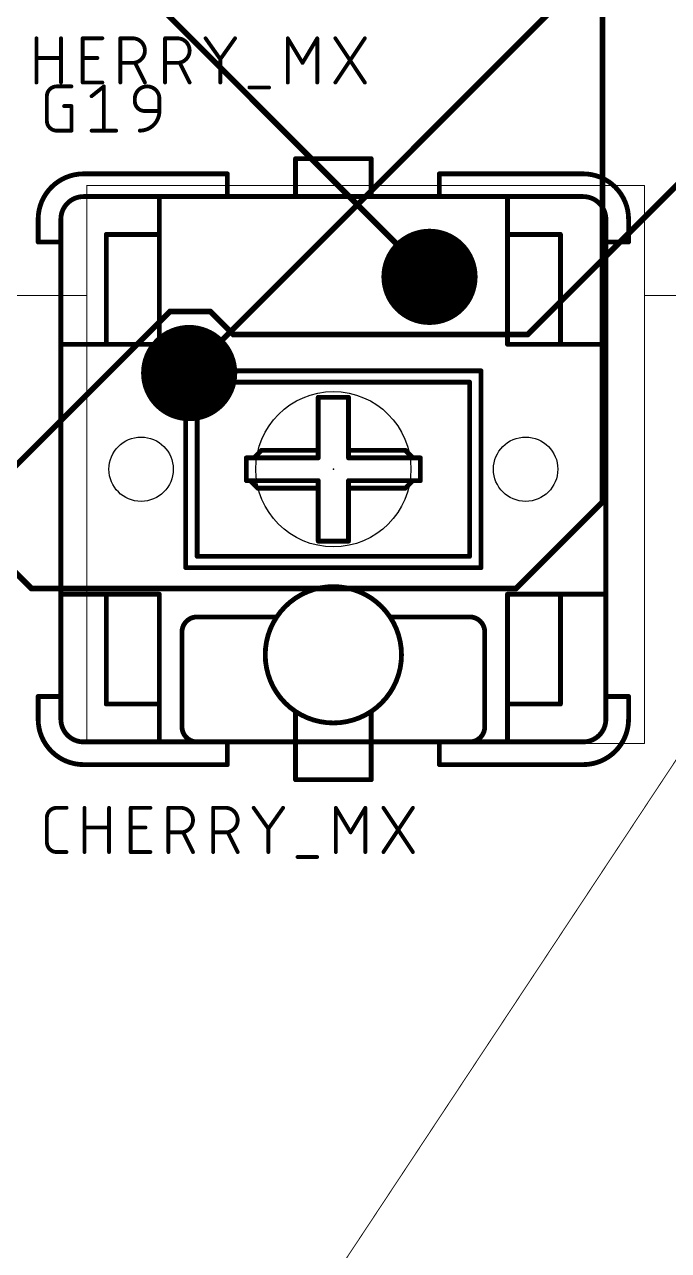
# Model space of a CAD drawing. Extents: x 8 to 150, y -13 to 106.
# Drawn here: x 111.22 to 128.23, y 8.58 to 40.95 of the extents above; entities that cross this region are included whole.
import ezdxf

# ---------------------------------------------------------------- set-up
doc = ezdxf.new("R2010")
doc.units = 0
for name, color, linetype in [('1', 22, 'CONTINUOUS'), ('16', 175, 'CONTINUOUS'), ('17', 82, 'CONTINUOUS'), ('20', 30, 'CONTINUOUS'), ('21', 253, 'CONTINUOUS'), ('23', 7, 'CONTINUOUS'), ('25', 253, 'CONTINUOUS'), ('49', 253, 'CONTINUOUS'), ('51', 253, 'CONTINUOUS')]:
    doc.layers.add(name, color=color, linetype=linetype)

# ---------------------------------------------------------------- blocks, each defined once
blk = doc.blocks.new('ROUNDP')
at = {"const_width": 0.5}
blk.add_lwpolyline([(0, -0.25, 1), (0, 0.25, 1), (0, -0.25)], format="xyb", dxfattribs=at)

msp = doc.modelspace()

# ---------------------------------------------------------------- linework, layer by layer
at = {"layer": '1', "const_width": 0.1524}
for points in [[(126.492, 28.3464), (126.492, 66.4464)], [(115.57, 31.75), (125.2728, 41.4528)], [(105.0036, 32.4612), (111.4044, 26.0604)], [(124.206, 26.0604), (126.492, 28.3464)], [(111.4044, 26.0604), (124.206, 26.0604)]]:
    msp.add_lwpolyline(points, dxfattribs=at)
at = {"layer": '1', "const_width": 0.0762}
for points in [[(115.5431, 31.7769, 1), (115.5969, 31.7231)], [(126.4539, 28.3464, 1), (126.5301, 28.3464)], [(126.5189, 28.3195, 1), (126.4651, 28.3733)], [(111.4044, 26.0985, 1), (111.4044, 26.0223)], [(111.3775, 26.0335, 1), (111.4313, 26.0873)], [(124.1791, 26.0873, 1), (124.2329, 26.0335)], [(124.206, 26.0223, 1), (124.206, 26.0985)]]:
    msp.add_lwpolyline(points, format="xyb", dxfattribs=at)
at = {"layer": '16', "const_width": 0.1524}
for points in [[(124.5108, 32.766), (145.8976, 54.1528)], [(121.92, 34.29), (110.9472, 45.2628)], [(99.06, 17.3736), (115.062, 33.3756)], [(115.062, 33.3756), (116.1288, 33.3756)], [(116.1288, 33.3756), (116.7384, 32.766)], [(116.7384, 32.766), (124.5108, 32.766)]]:
    msp.add_lwpolyline(points, dxfattribs=at)
at = {"layer": '16', "const_width": 0.0762}
for points in [[(121.8931, 34.2631, 1), (121.9469, 34.3169)], [(115.062, 33.4137, 1), (115.062, 33.3375)], [(115.0889, 33.3487, 1), (115.0351, 33.4025)], [(116.1557, 33.4025, 1), (116.1019, 33.3487)], [(116.1288, 33.3375, 1), (116.1288, 33.4137)], [(116.7384, 32.8041, 1), (116.7384, 32.7279)], [(116.7115, 32.7391, 1), (116.7653, 32.7929)], [(124.4839, 32.7929, 1), (124.5377, 32.7391)], [(124.5108, 32.7279, 1), (124.5108, 32.8041)]]:
    msp.add_lwpolyline(points, format="xyb", dxfattribs=at)
at = {"layer": '20', "const_width": 0.025}
msp.add_lwpolyline([(150.2689, 54.5206), (112.6693, -2.286)], dxfattribs=at)
at = {"layer": '20'}
for centre, radius in [((119.38, 29.21), 2.05), ((114.3, 29.21), 0.85), ((124.46, 29.21), 0.85)]:
    msp.add_circle(centre, radius, dxfattribs=at)
at = {"layer": '21'}
for points, const_width in [([(118.38, 37.4418, 1), (118.38, 37.3783)], 0.0635), ([(118.4118, 37.41, 1), (118.3483, 37.41)], 0.0635), ([(120.4118, 37.41, 1), (120.3483, 37.41)], 0.0635), ([(120.38, 37.3783, 1), (120.38, 37.4418)], 0.0635), ([(112.78, 37.01, 0.4142), (111.58, 35.81)], 0.127), ([(112.78, 37.0418, 1), (112.78, 36.9783)], 0.0635), ([(112.78, 36.9783, 1), (112.78, 37.0418)], 0.0635), ([(116.6118, 37.01, 1), (116.5483, 37.01)], 0.0635), ([(116.58, 36.9783, 1), (116.58, 37.0418)], 0.0635), ([(122.18, 37.0418, 1), (122.18, 36.9783)], 0.0635), ([(122.2118, 37.01, 1), (122.1483, 37.01)], 0.0635), ([(125.98, 37.0418, 1), (125.98, 36.9783)], 0.0635), ([(127.18, 35.81, 0.4142), (125.98, 37.01)], 0.127), ([(125.98, 36.9783, 1), (125.98, 37.0418)], 0.0635), ([(112.78, 36.41, 0.4142), (112.18, 35.81)], 0.127), ([(112.78, 36.4418, 1), (112.78, 36.3783)], 0.0635), ([(112.78, 36.3783, 1), (112.78, 36.4418)], 0.0635), ([(116.58, 36.4418, 1), (116.58, 36.3783)], 0.0635), ([(116.5483, 36.41, 1), (116.6118, 36.41)], 0.0635), ([(116.58, 36.3783, 1), (116.58, 36.4418)], 0.0635), ([(118.38, 36.4418, 1), (118.38, 36.3783)], 0.0635), ([(118.3483, 36.41, 1), (118.4118, 36.41)], 0.0635), ([(118.38, 36.3783, 1), (118.38, 36.4418)], 0.0635), ([(120.38, 36.4418, 1), (120.38, 36.3783)], 0.0635), ([(120.3483, 36.41, 1), (120.4118, 36.41)], 0.0635), ([(120.38, 36.3783, 1), (120.38, 36.4418)], 0.0635), ([(122.18, 36.4418, 1), (122.18, 36.3783)], 0.0635), ([(122.1483, 36.41, 1), (122.2118, 36.41)], 0.0635), ([(122.18, 36.3783, 1), (122.18, 36.4418)], 0.0635), ([(125.98, 36.4418, 1), (125.98, 36.3783)], 0.0635), ([(126.58, 35.81, 0.4142), (125.98, 36.41)], 0.127), ([(125.98, 36.3783, 1), (125.98, 36.4418)], 0.0635), ([(111.6118, 35.81, 1), (111.5482, 35.81)], 0.0635), ([(111.5482, 35.81, 1), (111.6118, 35.81)], 0.0635), ([(112.2118, 35.81, 1), (112.1483, 35.81)], 0.0635), ([(112.1483, 35.81, 1), (112.2118, 35.81)], 0.0635), ([(126.6118, 35.81, 1), (126.5483, 35.81)], 0.0635), ([(126.5483, 35.81, 1), (126.6118, 35.81)], 0.0635), ([(127.2118, 35.81, 1), (127.1483, 35.81)], 0.0635), ([(127.1483, 35.81, 1), (127.2118, 35.81)], 0.0635), ([(111.58, 35.2418, 1), (111.58, 35.1782)], 0.0635), ([(111.5482, 35.21, 1), (111.6118, 35.21)], 0.0635), ([(112.2118, 35.21, 1), (112.1483, 35.21)], 0.0635), ([(112.1483, 35.21, 1), (112.2118, 35.21)], 0.0635), ([(112.18, 35.1782, 1), (112.18, 35.2418)], 0.0635), ([(126.58, 35.2418, 1), (126.58, 35.1782)], 0.0635), ([(126.6118, 35.21, 1), (126.5483, 35.21)], 0.0635), ([(126.5483, 35.21, 1), (126.6118, 35.21)], 0.0635), ([(127.1483, 35.21, 1), (127.2118, 35.21)], 0.0635), ([(127.18, 35.1782, 1), (127.18, 35.2418)], 0.0635), ([(111.6118, 23.21, 1), (111.5482, 23.21)], 0.0635), ([(111.58, 23.2417, 1), (111.58, 23.1783)], 0.0635), ([(112.2118, 23.21, 1), (112.1483, 23.21)], 0.0635), ([(112.1483, 23.21, 1), (112.2118, 23.21)], 0.0635), ([(112.18, 23.1783, 1), (112.18, 23.2417)], 0.0635), ([(126.6118, 23.21, 1), (126.5483, 23.21)], 0.0635), ([(126.58, 23.2417, 1), (126.58, 23.1783)], 0.0635), ([(126.5483, 23.21, 1), (126.6118, 23.21)], 0.0635), ([(127.2118, 23.21, 1), (127.1483, 23.21)], 0.0635), ([(127.18, 23.1783, 1), (127.18, 23.2417)], 0.0635), ([(111.6118, 22.61, 1), (111.5482, 22.61)], 0.0635), ([(111.58, 22.61, 0.4142), (112.78, 21.41)], 0.127), ([(112.18, 22.61, 0.4142), (112.78, 22.01)], 0.127), ([(112.2118, 22.61, 1), (112.1483, 22.61)], 0.0635), ([(125.98, 21.41, 0.4142), (127.18, 22.61)], 0.127), ([(125.98, 22.01, 0.4142), (126.58, 22.61)], 0.127), ([(126.6118, 22.61, 1), (126.5483, 22.61)], 0.0635), ([(127.2118, 22.61, 1), (127.1483, 22.61)], 0.0635), ([(111.5482, 22.61, 1), (111.6118, 22.61)], 0.0635), ([(112.1483, 22.61, 1), (112.2118, 22.61)], 0.0635), ([(126.5483, 22.61, 1), (126.6118, 22.61)], 0.0635), ([(127.1483, 22.61, 1), (127.2118, 22.61)], 0.0635), ([(112.78, 22.0418, 1), (112.78, 21.9783)], 0.0635), ([(112.78, 21.9783, 1), (112.78, 22.0418)], 0.0635), ([(116.58, 22.0418, 1), (116.58, 21.9783)], 0.0635), ([(116.6118, 22.01, 1), (116.5483, 22.01)], 0.0635), ([(116.58, 21.9783, 1), (116.58, 22.0418)], 0.0635), ([(118.38, 22.0418, 1), (118.38, 21.9783)], 0.0635), ([(118.4118, 22.01, 1), (118.3483, 22.01)], 0.0635), ([(118.38, 21.9783, 1), (118.38, 22.0418)], 0.0635), ([(120.38, 22.0418, 1), (120.38, 21.9783)], 0.0635), ([(120.4118, 22.01, 1), (120.3483, 22.01)], 0.0635), ([(120.38, 21.9783, 1), (120.38, 22.0418)], 0.0635), ([(122.18, 22.0418, 1), (122.18, 21.9783)], 0.0635), ([(122.2118, 22.01, 1), (122.1483, 22.01)], 0.0635), ([(122.18, 21.9783, 1), (122.18, 22.0418)], 0.0635), ([(125.98, 22.0418, 1), (125.98, 21.9783)], 0.0635), ([(125.98, 21.9783, 1), (125.98, 22.0418)], 0.0635), ([(112.78, 21.4417, 1), (112.78, 21.3783)], 0.0635), ([(112.78, 21.3783, 1), (112.78, 21.4417)], 0.0635), ([(116.5483, 21.41, 1), (116.6118, 21.41)], 0.0635), ([(116.58, 21.3783, 1), (116.58, 21.4417)], 0.0635), ([(122.18, 21.4417, 1), (122.18, 21.3783)], 0.0635), ([(122.1483, 21.41, 1), (122.2118, 21.41)], 0.0635), ([(125.98, 21.4417, 1), (125.98, 21.3783)], 0.0635), ([(125.98, 21.3783, 1), (125.98, 21.4417)], 0.0635), ([(118.38, 21.0418, 1), (118.38, 20.9783)], 0.0635), ([(120.38, 20.9783, 1), (120.38, 21.0418)], 0.0635), ([(118.3483, 21.01, 1), (118.4118, 21.01)], 0.0635), ([(120.3483, 21.01, 1), (120.4118, 21.01)], 0.0635)]:
    msp.add_lwpolyline(points, format="xyb", dxfattribs=dict(at, const_width=const_width))
at = {"layer": '21', "const_width": 0.127}
for points in [[(118.38, 37.41), (118.38, 36.41)], [(120.38, 37.41), (118.38, 37.41)], [(120.38, 37.41), (120.38, 36.41)], [(112.78, 37.01), (116.58, 37.01)], [(116.58, 37.01), (116.58, 36.41)], [(122.18, 37.01), (125.98, 37.01)], [(122.18, 37.01), (122.18, 36.41)], [(112.78, 36.41), (116.58, 36.41)], [(116.58, 36.41), (118.38, 36.41)], [(118.38, 36.41), (120.38, 36.41)], [(120.38, 36.41), (122.18, 36.41)], [(122.18, 36.41), (125.98, 36.41)], [(111.58, 35.21), (111.58, 35.81)], [(112.18, 35.21), (112.18, 35.81)], [(126.58, 35.81), (126.58, 35.21)], [(127.18, 35.81), (127.18, 35.21)], [(112.18, 35.21), (111.58, 35.21)], [(112.18, 23.21), (112.18, 35.21)], [(126.58, 35.21), (126.58, 23.21)], [(126.58, 35.21), (127.18, 35.21)], [(111.58, 22.61), (111.58, 23.21)], [(112.18, 23.21), (111.58, 23.21)], [(112.18, 22.61), (112.18, 23.21)], [(126.58, 23.21), (126.58, 22.61)], [(126.58, 23.21), (127.18, 23.21)], [(127.18, 23.21), (127.18, 22.61)], [(116.58, 22.01), (112.78, 22.01)], [(118.38, 22.01), (116.58, 22.01)], [(116.58, 22.01), (116.58, 21.41)], [(120.38, 22.01), (118.38, 22.01)], [(118.38, 22.01), (118.38, 21.01)], [(122.18, 22.01), (120.38, 22.01)], [(120.38, 22.01), (120.38, 21.01)], [(125.98, 22.01), (122.18, 22.01)], [(122.18, 22.01), (122.18, 21.41)], [(116.58, 21.41), (112.78, 21.41)], [(125.98, 21.41), (122.18, 21.41)], [(120.38, 21.01), (118.38, 21.01)]]:
    msp.add_lwpolyline(points, dxfattribs=at)
at = {"layer": '23'}
msp.add_point((119.38, 29.21), dxfattribs=at)
at = {"layer": '25', "const_width": 0.1016}
for points in [[(111.5347, 39.4208), (111.5347, 40.5892)], [(112.1838, 40.5892), (112.1838, 39.4208)], [(112.7562, 39.4208), (112.7562, 40.5892)], [(112.7562, 40.5892), (113.2755, 40.5892)], [(113.7519, 39.4208), (113.7519, 40.5892)], [(113.7519, 40.5892), (114.0764, 40.5892)], [(114.933, 39.4208), (114.933, 40.5892)], [(114.933, 40.5892), (115.2575, 40.5892)], [(116.0037, 40.5892), (116.3932, 40.0375)], [(116.3932, 40.0375), (116.7826, 40.5892)], [(118.1754, 39.4208), (118.1754, 40.5892)], [(118.1754, 40.5892), (118.5649, 39.9401)], [(118.5649, 39.9401), (118.9543, 40.5892)], [(118.9543, 40.5892), (118.9543, 39.4208)], [(119.4327, 39.4208), (120.2116, 40.5892)], [(119.4327, 40.5892), (120.2116, 39.4208)], [(111.5347, 40.0699), (112.1838, 40.0699)], [(112.7562, 40.0699), (113.1456, 40.0699)], [(114.0764, 39.9401), (113.7519, 39.9401)], [(114.401, 39.4208), (114.1413, 39.9401)], [(115.2575, 39.9401), (114.933, 39.9401)], [(115.5821, 39.4208), (115.3224, 39.9401)], [(116.3932, 39.4208), (116.3932, 40.0375)], [(112.0704, 39.3192), (112.4599, 39.3192)], [(113.2755, 39.4208), (112.7562, 39.4208)], [(112.9919, 39.0596), (113.3165, 39.3192)], [(113.3165, 39.3192), (113.3165, 38.1508)], [(117.1622, 39.291), (117.6815, 39.291)], [(111.8108, 38.4104), (111.8108, 39.0596)], [(112.2652, 38.7999), (112.4599, 38.7999)], [(112.4599, 38.7999), (112.4599, 38.1508)], [(114.1349, 38.9297), (114.1349, 38.9946)], [(114.784, 38.9946), (114.784, 38.6701)], [(114.784, 38.6701), (114.3945, 38.6701)], [(112.4599, 38.1508), (112.0704, 38.1508)], [(112.9919, 38.1508), (113.641, 38.1508)], [(112.0704, 20.2692), (112.3301, 20.2692)], [(112.8047, 19.1008), (112.8047, 20.2692)], [(113.4538, 20.2692), (113.4538, 19.1008)], [(114.0262, 19.1008), (114.0262, 20.2692)], [(114.0262, 20.2692), (114.5455, 20.2692)], [(115.0219, 19.1008), (115.0219, 20.2692)], [(115.0219, 20.2692), (115.3464, 20.2692)], [(116.203, 19.1008), (116.203, 20.2692)], [(116.203, 20.2692), (116.5275, 20.2692)], [(117.2737, 20.2692), (117.6632, 19.7175)], [(117.6632, 19.7175), (118.0526, 20.2692)], [(119.4454, 19.1008), (119.4454, 20.2692)], [(119.4454, 20.2692), (119.8349, 19.6201)], [(119.8349, 19.6201), (120.2243, 20.2692)], [(120.2243, 20.2692), (120.2243, 19.1008)], [(120.7027, 19.1008), (121.4816, 20.2692)], [(120.7027, 20.2692), (121.4816, 19.1008)], [(111.8108, 19.3604), (111.8108, 20.0096)], [(112.8047, 19.7499), (113.4538, 19.7499)], [(114.0262, 19.7499), (114.4156, 19.7499)], [(117.6632, 19.1008), (117.6632, 19.7175)], [(115.3464, 19.6201), (115.0219, 19.6201)], [(115.671, 19.1008), (115.4113, 19.6201)], [(116.5275, 19.6201), (116.203, 19.6201)], [(116.8521, 19.1008), (116.5924, 19.6201)], [(112.3301, 19.1008), (112.0704, 19.1008)], [(114.5455, 19.1008), (114.0262, 19.1008)], [(118.4322, 18.971), (118.9515, 18.971)]]:
    msp.add_lwpolyline(points, dxfattribs=at)
at = {"layer": '25'}
for points, const_width in [([(111.5601, 40.5892, 1), (111.5093, 40.5892)], 0.0508), ([(112.2092, 40.5892, 1), (112.1584, 40.5892)], 0.0508), ([(112.7816, 40.5892, 1), (112.7308, 40.5892)], 0.0508), ([(112.7562, 40.6146, 1), (112.7562, 40.5638)], 0.0508), ([(113.2755, 40.5638, 1), (113.2755, 40.6146)], 0.0508), ([(113.7773, 40.5892, 1), (113.7265, 40.5892)], 0.0508), ([(113.7519, 40.6146, 1), (113.7519, 40.5638)], 0.0508), ([(114.0764, 39.9401, 1), (114.0764, 40.5892)], 0.1016), ([(114.0764, 40.6146, 1), (114.0764, 40.5638)], 0.0508), ([(114.0764, 40.5638, 1), (114.0764, 40.6146)], 0.0508), ([(114.9584, 40.5892, 1), (114.9076, 40.5892)], 0.0508), ([(114.933, 40.6146, 1), (114.933, 40.5638)], 0.0508), ([(115.2575, 39.9401, 1), (115.2575, 40.5892)], 0.1016), ([(115.2575, 40.6146, 1), (115.2575, 40.5638)], 0.0508), ([(115.2575, 40.5638, 1), (115.2575, 40.6146)], 0.0508), ([(116.0245, 40.6038, 1), (115.9829, 40.5746)], 0.0508), ([(116.8034, 40.5746, 1), (116.7619, 40.6038)], 0.0508), ([(118.2008, 40.5892, 1), (118.15, 40.5892)], 0.0508), ([(118.1972, 40.6023, 1), (118.1536, 40.5761)], 0.0508), ([(118.9797, 40.5892, 1), (118.9289, 40.5892)], 0.0508), ([(118.9761, 40.5761, 1), (118.9326, 40.6023)], 0.0508), ([(119.4538, 40.6033, 1), (119.4116, 40.5751)], 0.0508), ([(120.2328, 40.5751, 1), (120.1905, 40.6033)], 0.0508), ([(111.5347, 40.0953, 1), (111.5347, 40.0445)], 0.0508), ([(112.1838, 40.0445, 1), (112.1838, 40.0953)], 0.0508), ([(112.7562, 40.0953, 1), (112.7562, 40.0445)], 0.0508), ([(113.1456, 40.0445, 1), (113.1456, 40.0953)], 0.0508), ([(113.7519, 39.9655, 1), (113.7519, 39.9147)], 0.0508), ([(114.0764, 39.9655, 1), (114.0764, 39.9147)], 0.0508), ([(114.0764, 39.9147, 1), (114.0764, 39.9655)], 0.0508), ([(114.1641, 39.9514, 1), (114.1186, 39.9287)], 0.0508), ([(114.933, 39.9655, 1), (114.933, 39.9147)], 0.0508), ([(115.2575, 39.9655, 1), (115.2575, 39.9147)], 0.0508), ([(115.2575, 39.9147, 1), (115.2575, 39.9655)], 0.0508), ([(115.3452, 39.9514, 1), (115.2997, 39.9287)], 0.0508), ([(116.3724, 40.0521, 1), (116.4139, 40.0228)], 0.0508), ([(116.4186, 40.0375, 1), (116.3678, 40.0375)], 0.0508), ([(116.3724, 40.0228, 1), (116.4139, 40.0521)], 0.0508), ([(118.5431, 39.9532, 1), (118.5866, 39.927)], 0.0508), ([(118.5431, 39.927, 1), (118.5866, 39.9532)], 0.0508), ([(111.5093, 39.4208, 1), (111.5601, 39.4208)], 0.0508), ([(112.0704, 39.3192, 0.4142), (111.8108, 39.0596)], 0.1016), ([(112.0704, 39.3446, 1), (112.0704, 39.2938)], 0.0508), ([(112.0704, 39.2938, 1), (112.0704, 39.3446)], 0.0508), ([(112.1584, 39.4208, 1), (112.2092, 39.4208)], 0.0508), ([(112.4599, 39.2938, 1), (112.4599, 39.3446)], 0.0508), ([(112.7562, 39.4462, 1), (112.7562, 39.3954)], 0.0508), ([(112.7308, 39.4208, 1), (112.7816, 39.4208)], 0.0508), ([(113.2755, 39.3954, 1), (113.2755, 39.4462)], 0.0508), ([(113.3419, 39.3192, 1), (113.291, 39.3192)], 0.0508), ([(113.3323, 39.2994, 1), (113.3006, 39.339)], 0.0508), ([(113.7265, 39.4208, 1), (113.7773, 39.4208)], 0.0508), ([(114.784, 38.9946, 1), (114.1349, 38.9946)], 0.1016), ([(114.3783, 39.4094, 1), (114.4237, 39.4322)], 0.0508), ([(114.9076, 39.4208, 1), (114.9584, 39.4208)], 0.0508), ([(115.5594, 39.4094, 1), (115.6048, 39.4322)], 0.0508), ([(116.3678, 39.4208, 1), (116.4186, 39.4208)], 0.0508), ([(117.1622, 39.3164, 1), (117.1622, 39.2656)], 0.0508), ([(117.6815, 39.2656, 1), (117.6815, 39.3164)], 0.0508), ([(118.15, 39.4208, 1), (118.2008, 39.4208)], 0.0508), ([(118.9289, 39.4208, 1), (118.9797, 39.4208)], 0.0508), ([(119.4116, 39.4349, 1), (119.4538, 39.4067)], 0.0508), ([(120.1905, 39.4067, 1), (120.2328, 39.4349)], 0.0508), ([(111.8362, 39.0596, 1), (111.7854, 39.0596)], 0.0508), ([(111.7854, 39.0596, 1), (111.8362, 39.0596)], 0.0508), ([(112.2652, 38.8253, 1), (112.2652, 38.7745)], 0.0508), ([(112.4853, 38.7999, 1), (112.4345, 38.7999)], 0.0508), ([(112.4599, 38.7745, 1), (112.4599, 38.8253)], 0.0508), ([(112.976, 39.0794, 1), (113.0078, 39.0397)], 0.0508), ([(114.1603, 38.9946, 1), (114.1095, 38.9946)], 0.0508), ([(114.1095, 38.9946, 1), (114.1603, 38.9946)], 0.0508), ([(114.1349, 38.9297, 0.4142), (114.3945, 38.6701)], 0.1016), ([(114.1603, 38.9297, 1), (114.1095, 38.9297)], 0.0508), ([(114.1095, 38.9297, 1), (114.1603, 38.9297)], 0.0508), ([(114.8094, 38.9946, 1), (114.7586, 38.9946)], 0.0508), ([(114.7586, 38.9946, 1), (114.8094, 38.9946)], 0.0508), ([(114.2647, 38.1508, 0.4142), (114.784, 38.6701)], 0.1016), ([(114.3945, 38.6955, 1), (114.3945, 38.6447)], 0.0508), ([(114.3945, 38.6447, 1), (114.3945, 38.6955)], 0.0508), ([(114.8094, 38.6701, 1), (114.7586, 38.6701)], 0.0508), ([(114.7586, 38.6701, 1), (114.8094, 38.6701)], 0.0508), ([(114.784, 38.6447, 1), (114.784, 38.6955)], 0.0508), ([(111.8108, 38.4104, 0.4142), (112.0704, 38.1508)], 0.1016), ([(111.8362, 38.4104, 1), (111.7854, 38.4104)], 0.0508), ([(111.7854, 38.4104, 1), (111.8362, 38.4104)], 0.0508), ([(112.0704, 38.1762, 1), (112.0704, 38.1254)], 0.0508), ([(112.0704, 38.1254, 1), (112.0704, 38.1762)], 0.0508), ([(112.4599, 38.1254, 1), (112.4599, 38.1762)], 0.0508), ([(112.9919, 38.1762, 1), (112.9919, 38.1254)], 0.0508), ([(113.641, 38.1254, 1), (113.641, 38.1762)], 0.0508), ([(114.2647, 38.1762, 1), (114.2647, 38.1254)], 0.0508), ([(112.4345, 38.1508, 1), (112.4853, 38.1508)], 0.0508), ([(113.291, 38.1508, 1), (113.3419, 38.1508)], 0.0508), ([(112.0704, 20.2692, 0.4142), (111.8108, 20.0096)], 0.1016), ([(112.0704, 20.2946, 1), (112.0704, 20.2438)], 0.0508), ([(112.0704, 20.2438, 1), (112.0704, 20.2946)], 0.0508), ([(112.3301, 20.2438, 1), (112.3301, 20.2946)], 0.0508), ([(112.8301, 20.2692, 1), (112.7793, 20.2692)], 0.0508), ([(113.4792, 20.2692, 1), (113.4284, 20.2692)], 0.0508), ([(114.0516, 20.2692, 1), (114.0008, 20.2692)], 0.0508), ([(114.0262, 20.2946, 1), (114.0262, 20.2438)], 0.0508), ([(114.5455, 20.2438, 1), (114.5455, 20.2946)], 0.0508), ([(115.0473, 20.2692, 1), (114.9965, 20.2692)], 0.0508), ([(115.0219, 20.2946, 1), (115.0219, 20.2438)], 0.0508), ([(115.3464, 19.6201, 1), (115.3464, 20.2692)], 0.1016), ([(115.3464, 20.2946, 1), (115.3464, 20.2438)], 0.0508), ([(115.3464, 20.2438, 1), (115.3464, 20.2946)], 0.0508), ([(116.2284, 20.2692, 1), (116.1776, 20.2692)], 0.0508), ([(116.203, 20.2946, 1), (116.203, 20.2438)], 0.0508), ([(116.5275, 19.6201, 1), (116.5275, 20.2692)], 0.1016), ([(116.5275, 20.2946, 1), (116.5275, 20.2438)], 0.0508), ([(116.5275, 20.2438, 1), (116.5275, 20.2946)], 0.0508), ([(117.2945, 20.2838, 1), (117.2529, 20.2546)], 0.0508), ([(118.0734, 20.2546, 1), (118.0319, 20.2838)], 0.0508), ([(119.4708, 20.2692, 1), (119.42, 20.2692)], 0.0508), ([(119.4672, 20.2823, 1), (119.4236, 20.2561)], 0.0508), ([(120.2497, 20.2692, 1), (120.1989, 20.2692)], 0.0508), ([(120.2461, 20.2561, 1), (120.2026, 20.2823)], 0.0508), ([(120.7238, 20.2833, 1), (120.6816, 20.2551)], 0.0508), ([(121.5028, 20.2551, 1), (121.4605, 20.2833)], 0.0508), ([(111.8362, 20.0096, 1), (111.7854, 20.0096)], 0.0508), ([(111.7854, 20.0096, 1), (111.8362, 20.0096)], 0.0508), ([(112.8047, 19.7753, 1), (112.8047, 19.7245)], 0.0508), ([(113.4538, 19.7245, 1), (113.4538, 19.7753)], 0.0508), ([(114.0262, 19.7753, 1), (114.0262, 19.7245)], 0.0508), ([(114.4156, 19.7245, 1), (114.4156, 19.7753)], 0.0508), ([(117.6424, 19.7321, 1), (117.6839, 19.7028)], 0.0508), ([(117.6886, 19.7175, 1), (117.6378, 19.7175)], 0.0508), ([(117.6424, 19.7028, 1), (117.6839, 19.7321)], 0.0508), ([(115.0219, 19.6455, 1), (115.0219, 19.5947)], 0.0508), ([(115.3464, 19.6455, 1), (115.3464, 19.5947)], 0.0508), ([(115.3464, 19.5947, 1), (115.3464, 19.6455)], 0.0508), ([(115.4341, 19.6314, 1), (115.3886, 19.6087)], 0.0508), ([(116.203, 19.6455, 1), (116.203, 19.5947)], 0.0508), ([(116.5275, 19.6455, 1), (116.5275, 19.5947)], 0.0508), ([(116.5275, 19.5947, 1), (116.5275, 19.6455)], 0.0508), ([(116.6152, 19.6314, 1), (116.5697, 19.6087)], 0.0508), ([(119.8131, 19.6332, 1), (119.8566, 19.607)], 0.0508), ([(119.8131, 19.607, 1), (119.8566, 19.6332)], 0.0508), ([(111.8108, 19.3604, 0.4142), (112.0704, 19.1008)], 0.1016), ([(111.8362, 19.3604, 1), (111.7854, 19.3604)], 0.0508), ([(111.7854, 19.3604, 1), (111.8362, 19.3604)], 0.0508), ([(112.0704, 19.1262, 1), (112.0704, 19.0754)], 0.0508), ([(112.0704, 19.0754, 1), (112.0704, 19.1262)], 0.0508), ([(112.3301, 19.0754, 1), (112.3301, 19.1262)], 0.0508), ([(112.7793, 19.1008, 1), (112.8301, 19.1008)], 0.0508), ([(113.4284, 19.1008, 1), (113.4792, 19.1008)], 0.0508), ([(114.0262, 19.1262, 1), (114.0262, 19.0754)], 0.0508), ([(114.0008, 19.1008, 1), (114.0516, 19.1008)], 0.0508), ([(114.5455, 19.0754, 1), (114.5455, 19.1262)], 0.0508), ([(114.9965, 19.1008, 1), (115.0473, 19.1008)], 0.0508), ([(115.6483, 19.0894, 1), (115.6937, 19.1122)], 0.0508), ([(116.1776, 19.1008, 1), (116.2284, 19.1008)], 0.0508), ([(116.8294, 19.0894, 1), (116.8748, 19.1122)], 0.0508), ([(117.6378, 19.1008, 1), (117.6886, 19.1008)], 0.0508), ([(119.42, 19.1008, 1), (119.4708, 19.1008)], 0.0508), ([(120.1989, 19.1008, 1), (120.2497, 19.1008)], 0.0508), ([(120.6816, 19.1149, 1), (120.7238, 19.0867)], 0.0508), ([(121.4605, 19.0867, 1), (121.5028, 19.1149)], 0.0508), ([(118.4322, 18.9964, 1), (118.4322, 18.9456)], 0.0508), ([(118.9515, 18.9456, 1), (118.9515, 18.9964)], 0.0508)]:
    msp.add_lwpolyline(points, format="xyb", dxfattribs=dict(at, const_width=const_width))
at = {"layer": '49', "const_width": 0.0125}
for points in [[(112.8662, 36.7093, 1), (112.8662, 36.6968)], [(112.8724, 36.703, 1), (112.8599, 36.703)], [(127.6044, 36.703, 1), (127.5919, 36.703)], [(127.5982, 36.6968, 1), (127.5982, 36.7093)], [(112.8724, 33.7989, 1), (112.8599, 33.7989)], [(112.8599, 33.7989, 1), (112.8724, 33.7989)], [(112.8662, 33.7926, 1), (112.8662, 33.8051)], [(127.5982, 33.8051, 1), (127.5982, 33.7926)], [(112.8662, 21.9773, 1), (112.8662, 21.9647)], [(112.8599, 21.971, 1), (112.8724, 21.971)], [(127.5919, 21.971, 1), (127.6044, 21.971)], [(127.5982, 21.9647, 1), (127.5982, 21.9773)]]:
    msp.add_lwpolyline(points, format="xyb", dxfattribs=at)
at = {"layer": '49', "const_width": 0.025}
for points in [[(127.5982, 36.703), (112.8662, 36.703)], [(112.8662, 36.703), (112.8662, 33.7989)], [(127.5982, 21.971), (127.5982, 36.703)], [(112.8662, 33.7989), (106.4654, 33.7989)], [(112.8662, 33.7989), (112.8662, 21.971)], [(136.5535, 33.7989), (127.5982, 33.7989)], [(112.8662, 21.971), (127.5982, 21.971)]]:
    msp.add_lwpolyline(points, dxfattribs=at)
at = {"layer": '51'}
for points, const_width in [([(114.8118, 36.41, 1), (114.7482, 36.41)], 0.0635), ([(124.0118, 36.41, 1), (123.9483, 36.41)], 0.0635), ([(113.38, 35.4418, 1), (113.38, 35.3783)], 0.0635), ([(113.4118, 35.41, 1), (113.3483, 35.41)], 0.0635), ([(114.8118, 35.41, 1), (114.7482, 35.41)], 0.0635), ([(114.7482, 35.41, 1), (114.8118, 35.41)], 0.0635), ([(114.78, 35.3783, 1), (114.78, 35.4418)], 0.0635), ([(123.98, 35.4418, 1), (123.98, 35.3783)], 0.0635), ([(124.0118, 35.41, 1), (123.9483, 35.41)], 0.0635), ([(123.9483, 35.41, 1), (124.0118, 35.41)], 0.0635), ([(125.4118, 35.41, 1), (125.3483, 35.41)], 0.0635), ([(125.38, 35.3783, 1), (125.38, 35.4418)], 0.0635), ([(112.18, 32.5418, 1), (112.18, 32.4782)], 0.0635), ([(113.38, 32.5418, 1), (113.38, 32.4782)], 0.0635), ([(113.3483, 32.51, 1), (113.4118, 32.51)], 0.0635), ([(113.38, 32.4782, 1), (113.38, 32.5418)], 0.0635), ([(114.7482, 32.51, 1), (114.8118, 32.51)], 0.0635), ([(114.78, 32.4782, 1), (114.78, 32.5418)], 0.0635), ([(123.98, 32.5418, 1), (123.98, 32.4782)], 0.0635), ([(123.9483, 32.51, 1), (124.0118, 32.51)], 0.0635), ([(125.38, 32.5418, 1), (125.38, 32.4782)], 0.0635), ([(125.3483, 32.51, 1), (125.4118, 32.51)], 0.0635), ([(125.38, 32.4782, 1), (125.38, 32.5418)], 0.0635), ([(126.58, 32.4782, 1), (126.58, 32.5418)], 0.0635), ([(115.48, 31.8418, 1), (115.48, 31.7783)], 0.0635), ([(115.5118, 31.81, 1), (115.4483, 31.81)], 0.0635), ([(123.3118, 31.81, 1), (123.2482, 31.81)], 0.0635), ([(123.28, 31.7783, 1), (123.28, 31.8418)], 0.0635), ([(115.8118, 31.51, 1), (115.7482, 31.51)], 0.0635), ([(115.78, 31.5418, 1), (115.78, 31.4783)], 0.0635), ([(123.0118, 31.51, 1), (122.9483, 31.51)], 0.0635), ([(122.98, 31.4783, 1), (122.98, 31.5418)], 0.0635), ([(118.98, 31.1418, 1), (118.98, 31.0783)], 0.0635), ([(119.0118, 31.11, 1), (118.9483, 31.11)], 0.0635), ([(119.8118, 31.11, 1), (119.7482, 31.11)], 0.0635), ([(119.78, 31.0783, 1), (119.78, 31.1418)], 0.0635), ([(117.1118, 29.51, 1), (117.0483, 29.51)], 0.0635), ([(117.08, 29.5418, 1), (117.08, 29.4783)], 0.0635), ([(117.2575, 29.5325, 1), (117.3025, 29.4875)], 0.0635), ([(117.28, 29.5418, 1), (117.28, 29.4783)], 0.0635), ([(117.28, 29.4783, 1), (117.28, 29.5418)], 0.0635), ([(117.48, 29.7417, 1), (117.48, 29.6783)], 0.0635), ([(117.5025, 29.6875, 1), (117.4575, 29.7325)], 0.0635), ([(119.0118, 29.71, 1), (118.9483, 29.71)], 0.0635), ([(118.9483, 29.71, 1), (119.0118, 29.71)], 0.0635), ([(118.9483, 29.51, 1), (119.0118, 29.51)], 0.0635), ([(118.98, 29.6783, 1), (118.98, 29.7417)], 0.0635), ([(118.98, 29.4783, 1), (118.98, 29.5418)], 0.0635), ([(119.8118, 29.71, 1), (119.7482, 29.71)], 0.0635), ([(119.7482, 29.71, 1), (119.8118, 29.71)], 0.0635), ([(119.7482, 29.51, 1), (119.8118, 29.51)], 0.0635), ([(119.78, 29.7417, 1), (119.78, 29.6783)], 0.0635), ([(119.78, 29.5418, 1), (119.78, 29.4783)], 0.0635), ([(121.3025, 29.7325, 1), (121.2575, 29.6875)], 0.0635), ([(121.28, 29.6783, 1), (121.28, 29.7417)], 0.0635), ([(121.48, 29.5418, 1), (121.48, 29.4783)], 0.0635), ([(121.4575, 29.4875, 1), (121.5025, 29.5325)], 0.0635), ([(121.48, 29.4783, 1), (121.48, 29.5418)], 0.0635), ([(121.7118, 29.51, 1), (121.6483, 29.51)], 0.0635), ([(121.68, 29.4783, 1), (121.68, 29.5418)], 0.0635), ([(117.08, 28.9417, 1), (117.08, 28.8783)], 0.0635), ([(117.0483, 28.91, 1), (117.1118, 28.91)], 0.0635), ([(117.2025, 28.9325, 1), (117.1575, 28.8875)], 0.0635), ([(117.18, 28.9417, 1), (117.18, 28.8783)], 0.0635), ([(117.18, 28.8783, 1), (117.18, 28.9417)], 0.0635), ([(119.0118, 28.91, 1), (118.9483, 28.91)], 0.0635), ([(118.98, 28.8783, 1), (118.98, 28.9417)], 0.0635), ([(119.8118, 28.91, 1), (119.7482, 28.91)], 0.0635), ([(119.78, 28.9417, 1), (119.78, 28.8783)], 0.0635), ([(121.48, 28.9417, 1), (121.48, 28.8783)], 0.0635), ([(121.5025, 28.8875, 1), (121.4575, 28.9325)], 0.0635), ([(121.48, 28.8783, 1), (121.48, 28.9417)], 0.0635), ([(121.6483, 28.91, 1), (121.7118, 28.91)], 0.0635), ([(121.68, 28.8783, 1), (121.68, 28.9417)], 0.0635), ([(117.38, 28.7417, 1), (117.38, 28.6783)], 0.0635), ([(117.3575, 28.6875, 1), (117.4025, 28.7325)], 0.0635), ([(119.0118, 28.71, 1), (118.9483, 28.71)], 0.0635), ([(118.9483, 28.71, 1), (119.0118, 28.71)], 0.0635), ([(118.98, 28.6783, 1), (118.98, 28.7417)], 0.0635), ([(119.8118, 28.71, 1), (119.7482, 28.71)], 0.0635), ([(119.7482, 28.71, 1), (119.8118, 28.71)], 0.0635), ([(119.78, 28.7417, 1), (119.78, 28.6783)], 0.0635), ([(121.2575, 28.7325, 1), (121.3025, 28.6875)], 0.0635), ([(121.28, 28.6783, 1), (121.28, 28.7417)], 0.0635), ([(118.98, 27.3418, 1), (118.98, 27.2783)], 0.0635), ([(118.9483, 27.31, 1), (119.0118, 27.31)], 0.0635), ([(119.7482, 27.31, 1), (119.8118, 27.31)], 0.0635), ([(119.78, 27.2783, 1), (119.78, 27.3418)], 0.0635), ([(115.7482, 26.91, 1), (115.8118, 26.91)], 0.0635), ([(115.78, 26.9417, 1), (115.78, 26.8783)], 0.0635), ([(122.9483, 26.91, 1), (123.0118, 26.91)], 0.0635), ([(122.98, 26.8783, 1), (122.98, 26.9417)], 0.0635), ([(115.48, 26.6418, 1), (115.48, 26.5783)], 0.0635), ([(115.4483, 26.61, 1), (115.5118, 26.61)], 0.0635), ([(123.2482, 26.61, 1), (123.3118, 26.61)], 0.0635), ([(123.28, 26.5783, 1), (123.28, 26.6418)], 0.0635), ([(112.18, 25.9417, 1), (112.18, 25.8783)], 0.0635), ([(113.4118, 25.91, 1), (113.3483, 25.91)], 0.0635), ([(113.38, 25.9417, 1), (113.38, 25.8783)], 0.0635), ([(113.38, 25.8783, 1), (113.38, 25.9417)], 0.0635), ([(114.8118, 25.91, 1), (114.7482, 25.91)], 0.0635), ([(114.78, 25.8783, 1), (114.78, 25.9417)], 0.0635), ([(119.38, 26.11, 1), (119.38, 22.51)], 0.127), ([(119.38, 26.1418, 1), (119.38, 26.0783)], 0.0635), ([(119.38, 22.51, 1), (119.38, 26.11)], 0.127), ([(119.38, 26.0783, 1), (119.38, 26.1418)], 0.0635), ([(124.0118, 25.91, 1), (123.9483, 25.91)], 0.0635), ([(123.98, 25.9417, 1), (123.98, 25.8783)], 0.0635), ([(125.4118, 25.91, 1), (125.3483, 25.91)], 0.0635), ([(125.38, 25.9417, 1), (125.38, 25.8783)], 0.0635), ([(125.38, 25.8783, 1), (125.38, 25.9417)], 0.0635), ([(126.58, 25.8783, 1), (126.58, 25.9417)], 0.0635), ([(115.78, 25.31, 0.4142), (115.38, 24.91)], 0.127), ([(115.78, 25.3418, 1), (115.78, 25.2783)], 0.0635), ([(115.78, 25.2783, 1), (115.78, 25.3418)], 0.0635), ([(117.88, 25.2783, 1), (117.88, 25.3418)], 0.0635), ([(120.88, 25.3418, 1), (120.88, 25.2783)], 0.0635), ([(123.38, 24.91, 0.4142), (122.98, 25.31)], 0.127), ([(122.98, 25.3418, 1), (122.98, 25.2783)], 0.0635), ([(122.98, 25.2783, 1), (122.98, 25.3418)], 0.0635), ([(115.4118, 24.91, 1), (115.3483, 24.91)], 0.0635), ([(115.3483, 24.91, 1), (115.4118, 24.91)], 0.0635), ([(123.4118, 24.91, 1), (123.3483, 24.91)], 0.0635), ([(123.3483, 24.91, 1), (123.4118, 24.91)], 0.0635), ([(113.38, 23.0418, 1), (113.38, 22.9783)], 0.0635), ([(113.3483, 23.01, 1), (113.4118, 23.01)], 0.0635), ([(114.8118, 23.01, 1), (114.7482, 23.01)], 0.0635), ([(114.7482, 23.01, 1), (114.8118, 23.01)], 0.0635), ([(114.78, 22.9783, 1), (114.78, 23.0418)], 0.0635), ([(123.98, 23.0418, 1), (123.98, 22.9783)], 0.0635), ([(124.0118, 23.01, 1), (123.9483, 23.01)], 0.0635), ([(123.9483, 23.01, 1), (124.0118, 23.01)], 0.0635), ([(125.3483, 23.01, 1), (125.4118, 23.01)], 0.0635), ([(125.38, 22.9783, 1), (125.38, 23.0418)], 0.0635), ([(118.4118, 22.81, 1), (118.3483, 22.81)], 0.0635), ([(120.4118, 22.81, 1), (120.3483, 22.81)], 0.0635), ([(115.38, 22.41, 0.4142), (115.78, 22.01)], 0.127), ([(115.4118, 22.41, 1), (115.3483, 22.41)], 0.0635), ([(115.3483, 22.41, 1), (115.4118, 22.41)], 0.0635), ([(119.38, 22.5418, 1), (119.38, 22.4783)], 0.0635), ([(119.38, 22.4783, 1), (119.38, 22.5418)], 0.0635), ([(122.98, 22.01, 0.4142), (123.38, 22.41)], 0.127), ([(123.4118, 22.41, 1), (123.3483, 22.41)], 0.0635), ([(123.3483, 22.41, 1), (123.4118, 22.41)], 0.0635), ([(114.7482, 22.01, 1), (114.8118, 22.01)], 0.0635), ([(115.78, 21.9783, 1), (115.78, 22.0418)], 0.0635), ([(118.3483, 22.01, 1), (118.4118, 22.01)], 0.0635), ([(120.3483, 22.01, 1), (120.4118, 22.01)], 0.0635), ([(122.98, 22.0418, 1), (122.98, 21.9783)], 0.0635), ([(123.9483, 22.01, 1), (124.0118, 22.01)], 0.0635)]:
    msp.add_lwpolyline(points, format="xyb", dxfattribs=dict(at, const_width=const_width))
at = {"layer": '51', "const_width": 0.127}
for points in [[(114.78, 35.41), (114.78, 36.41)], [(123.98, 35.41), (123.98, 36.41)], [(113.38, 32.51), (113.38, 35.41)], [(113.38, 35.41), (114.78, 35.41)], [(114.78, 32.51), (114.78, 35.41)], [(123.98, 32.51), (123.98, 35.41)], [(123.98, 35.41), (125.38, 35.41)], [(125.38, 32.51), (125.38, 35.41)], [(112.18, 32.51), (113.38, 32.51)], [(113.38, 32.51), (114.78, 32.51)], [(123.98, 32.51), (125.38, 32.51)], [(125.38, 32.51), (126.58, 32.51)], [(115.48, 31.81), (123.28, 31.81)], [(115.48, 26.61), (115.48, 31.81)], [(123.28, 31.81), (123.28, 26.61)], [(115.78, 26.91), (115.78, 31.51)], [(115.78, 31.51), (122.98, 31.51)], [(122.98, 31.51), (122.98, 26.91)], [(118.98, 29.71), (118.98, 31.11)], [(118.98, 31.11), (119.78, 31.11)], [(119.78, 31.11), (119.78, 29.71)], [(117.08, 28.91), (117.08, 29.51)], [(117.08, 29.51), (117.28, 29.51)], [(117.28, 29.51), (117.48, 29.71)], [(117.28, 29.51), (118.98, 29.51)], [(117.48, 29.71), (118.98, 29.71)], [(118.98, 29.51), (118.98, 29.71)], [(119.78, 29.71), (119.78, 29.51)], [(119.78, 29.71), (121.28, 29.71)], [(119.78, 29.51), (121.48, 29.51)], [(121.48, 29.51), (121.28, 29.71)], [(121.48, 29.51), (121.68, 29.51)], [(121.68, 29.51), (121.68, 28.91)], [(117.08, 28.91), (117.18, 28.91)], [(118.98, 28.91), (117.18, 28.91)], [(117.18, 28.91), (117.38, 28.71)], [(118.98, 28.71), (118.98, 28.91)], [(121.48, 28.91), (119.78, 28.91)], [(119.78, 28.91), (119.78, 28.71)], [(121.28, 28.71), (121.48, 28.91)], [(121.68, 28.91), (121.48, 28.91)], [(117.38, 28.71), (118.98, 28.71)], [(118.98, 27.31), (118.98, 28.71)], [(119.78, 28.71), (119.78, 27.31)], [(119.78, 28.71), (121.28, 28.71)], [(119.78, 27.31), (118.98, 27.31)], [(122.98, 26.91), (115.78, 26.91)], [(123.28, 26.61), (115.48, 26.61)], [(112.18, 25.91), (113.38, 25.91)], [(113.38, 25.91), (114.78, 25.91)], [(113.38, 23.01), (113.38, 25.91)], [(114.78, 23.01), (114.78, 25.91)], [(123.98, 25.91), (125.38, 25.91)], [(123.98, 23.01), (123.98, 25.91)], [(125.38, 25.91), (126.58, 25.91)], [(125.38, 23.01), (125.38, 25.91)], [(117.88, 25.31), (115.78, 25.31)], [(122.98, 25.31), (120.88, 25.31)], [(115.38, 24.91), (115.38, 22.41)], [(123.38, 24.91), (123.38, 22.41)], [(113.38, 23.01), (114.78, 23.01)], [(114.78, 22.01), (114.78, 23.01)], [(123.98, 22.01), (123.98, 23.01)], [(123.98, 23.01), (125.38, 23.01)], [(118.38, 22.01), (118.38, 22.81)], [(120.38, 22.81), (120.38, 22.01)]]:
    msp.add_lwpolyline(points, dxfattribs=at)

# ---------------------------------------------------------------- block references
at = {"layer": '17', "xscale": 2.54, "yscale": 2.54}
for p in [(121.92, 34.29), (121.92, 34.29), (115.57, 31.75), (115.57, 31.75)]:
    msp.add_blockref('ROUNDP', p, dxfattribs=at)

doc.saveas('drawing.dxf')
